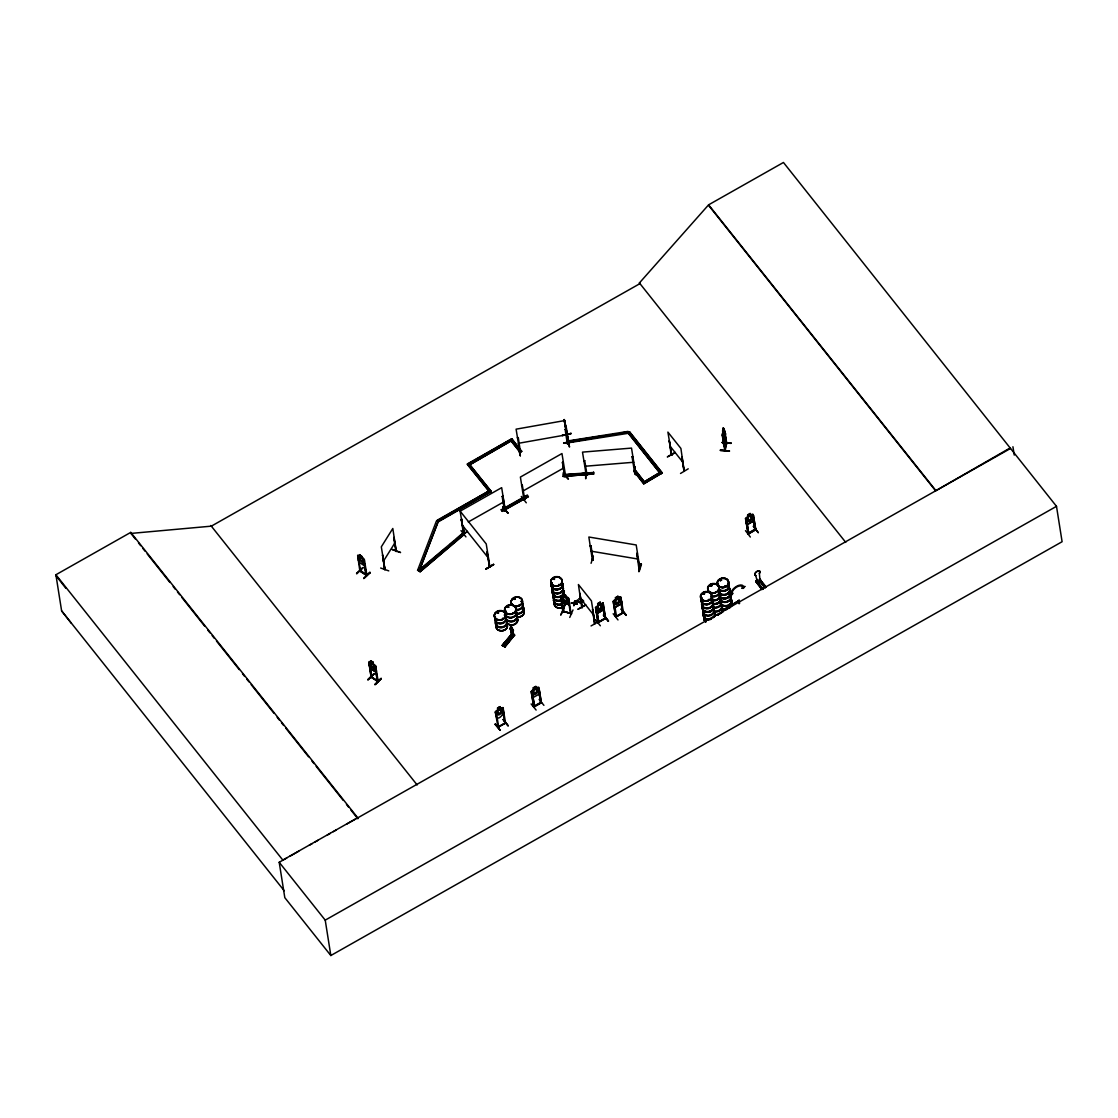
<?xml version="1.0" encoding="UTF-8"?>
<svg xmlns="http://www.w3.org/2000/svg" width="1118" height="1118" viewBox="0 0 1118 1118"><rect width="100%" height="100%" fill="white"/><g stroke="black" fill="none" stroke-linecap="round" stroke-linejoin="round"><path stroke-width="1.5" d="M380.665 568.028L388.771 570.879M724.604 440.157L723.612 429.34C722.941 431.338 723.039 425.301 723.346 429.997M724.115 432.596L723.584 437.515L723.234 435.699M567.05 435.056L568.657 441.764M723.821 440.408L723.639 441.065M573.841 605.635L573.953 603.832L571.857 602.909L573.911 603.538L573.841 605.635L574.428 603.664L576.581 604.083L574.428 603.664M512.994 633.962L512.701 633.137L512.869 634.172L503.058 645.924L502.206 645.463L512.114 633.319M513.162 633.417L503.058 645.924M513.316 633.654L513.539 634.675L513.162 633.864M571.913 603.203L574.023 603.329L574.61 601.344L574.54 603.454L576.581 604.083M364.426 561.376L363.811 560.957L366.69 575.602L359.87 571.06L357.648 555.52L359.884 556.359M360.751 571.214L359.968 571.074M366.131 574.484L360.192 570.264M366.215 574.386L366.187 574.862M366.089 575.197L364.021 560.747M371.637 677.606L369.751 663.226L368.912 663.016L371.162 677.284L368.954 661.632L369.695 661.632M371.987 677.382L368.912 663.016M377.325 681.365L375.243 666.929L377.423 681.03M377.507 680.582L377.688 681.197M378.038 680.988L377.926 681.77M738.607 601.344L738.299 600.548L739.04 603.762M739.333 600.827L726.434 607.954L739.152 600.701M726.798 443.301L724.157 429.032L726.56 443.972L726.798 443.217L726.281 442.616L724.813 450.61L722.424 435.335M726.714 442.784L725.205 450.498M722.913 437.292L722.983 440.338L723.975 431.548M723.723 445.02L722.326 435.335L723.612 428.166M722.396 435.405L722.396 433.91M574.54 603.454L574.61 601.344M723.08 428.124L722.591 434.105L725.121 450.638L725.205 449.366M384.774 568.629L384.578 569.509L382.58 555.031L384.941 569.649L381.322 546.842L392.809 528.479L396.303 551.579L393.983 537.395M497.203 612.692L496.881 612.524M498.041 613.013L498.181 612.203M498.614 612.762L497.971 612.049L498.53 612.943M502.611 618.715L502.667 618.282M508.397 606.934L507.223 607.004M507.558 606.222L508.816 607.116M512.841 613.069L513.33 612.943M515.119 598.941L514.713 598.2M515.3 599.22L514.755 598.34M518.99 605.285L519.674 604.656M519.66 605.145L519.353 604.572M553.284 578.803L554.486 578.97M559.419 584.546L558.567 585.021L559.489 584.742M559.224 585.021L558.832 584.421L559.475 584.854M703.306 593.379L704.41 593.644M704.745 593.686L704.047 593.015M708.253 599.723L709.203 599.849M708.742 599.388L709.203 599.583M710.168 585.664L710.796 586.014M710.196 585.469L711.747 585.133L711.705 586.056M715.925 591.66L715.8 591.813M715.995 591.799L716.135 591.981M720.565 580.591L719.936 580.563M720.369 580.438L721.292 579.907L720.16 580.074M721.557 580.256L720.789 579.515M725.023 586.335L725.931 585.944M725.764 586.517L725.065 586.265M720.411 450.274L729.495 451.043L720.355 450.554M729.467 451.113L720.397 449.911M464.417 532.979L463.467 533.635M505.28 509.85L504.316 510.605L505.029 509.682M523.839 499.606L524.621 498.935M565.401 475.527L564.702 476.492L565.484 476.044L568.461 478.951L563.486 472.83L564.688 475.052M522.288 485.058L521.589 485.45L522.288 485.058L524.775 499.439L523.965 499.886L520.401 477.065L561.963 453.545L565.652 476.254L564.995 476.715L562.452 462.335L563.151 461.93L562.634 462.545M605.76 618.436L604.726 618.673L605.383 617.653M505.476 722.787L497.762 727.161L505.727 722.997L505.476 722.228M497.678 726.644L498.628 726.407M505.043 723.388L505.392 722.27M505.588 723.08L502.96 707.54L503.673 712.32M533.51 706.366L540.455 702.593M533.579 706.883L541.294 702.523L538.848 687.332L536.109 688.269L535.857 686.354L533.3 687.794L533.635 689.596L531.176 691.665L533.803 707.107L531.427 692.685L532.126 692.28L534.628 706.646L532.126 692.28M534.432 706.241L533.524 706.296M541.405 702.803L539.058 688.367L538.359 688.758L540.805 703.18L541.224 702.006M541.461 702.761L533.943 707.037M615.599 616.661L623.551 612.538L615.585 616.731L613.209 601.428L619.931 597.026L620.783 597.124L621.496 601.889M616.535 616.535L614.131 602.141L613.419 602.532L615.669 616.437M623.215 611.853L622.628 612.664M747.886 533.915L755.768 529.247L754.748 529.401L755.111 530.212L752.652 515.789L753.532 515.608L755.74 529.876L748.18 534.138L745.51 518.598M747.97 533.873L755.684 529.499M723.458 431.492L722.857 433.952M723.821 433.952L723.36 436.258L723.863 433.826M723.877 434.93L724.212 433.113M723.919 441.065L724.548 438.605M723.933 444.223C728.601 412.919 721.459 462.461 725.33 440.115M723.5 443.357L724.017 444.349L725.079 438.549M722.703 431.003L723.066 428.264M726.686 443.818L724.157 429.032M723.053 435.74L725.247 450.498M731.116 443.399L722.046 442.574L731.074 443.217M724.716 432.694L723.598 440.967L723.136 440.073M724.674 450.051L726.183 443.58M596.215 612.021L597.403 613.321L603.371 609.869L603.832 607.619M503.24 714.458C505.42 708.882 500.668 719.936 497.189 717.784L496.029 716.554L495.386 711.845L497.887 726.868M531.916 696.346L533.062 697.576L539.072 694.18L539.589 692M613.908 606.194L615.068 607.437L621.021 603.972L621.44 601.833M613.95 606.068L615.11 607.34L621.063 604.041L621.58 601.861M747.369 524.454L753.252 521.128L753.881 519.031M746.209 523.378L747.369 524.608L753.364 521.212L753.839 518.962M724.38 437.781L723.863 436.565M594.469 623.592L592.554 609.198L594.734 623.83L594.79 622.852M671.135 454.537L671.792 455.082M681.77 456.927L683.978 471.041M359.842 570.991L366.956 575.379L364.426 559.992L359.605 554.626L359.898 556.54M360.834 571.256L357.718 555.464M365.963 575.113L366.536 575.546M371.008 676.614L378.177 681.547L375.732 666.188L369.653 661.549M372.056 677.438L371.414 676.432M506.957 641.452L507.963 640.712M591.003 545.752L590.122 545.877L591.003 545.752L593.183 559.657M593.392 556.121L591.059 563.304M593.337 559.922L593.127 560.188M637.47 553.815L636.757 553.438L639.803 567.986M636.757 553.438L638.839 567.874L639.803 567.217M639.72 567.203L638.895 567.581M640.963 563.863L638.685 571.564L641.019 563.877M639.161 571.619L641.466 564.199M365.167 564.632L364.748 566.015L359.437 562.452L358.459 560.132L359.437 562.452M375.983 672.197L370.743 668.564L369.625 666.37L370.673 668.62L375.983 672.197L375.662 666.16M376.039 672.128L376.473 670.856M460.993 530.589L465.94 536.892M568.713 441.82L566.225 427.034M595.363 619.665L600.366 625.787M495.344 724.157L500.221 730.292M617.988 619.931L613.167 613.74M750.346 537.045L745.482 530.659M463.565 534.236L464.319 533.272M502.164 496.448L503.03 496.266L502.164 496.448L504.498 510.87L505.28 510.423L501.675 487.658L460.113 511.178L464.04 534.767L463.816 533.929M520.163 452.315L510.409 440.045L520.163 452.315L521.687 451.448L511.862 438.745L467.268 463.984L490.131 492.507L489.111 490.872L437.152 520.275L438.172 521.91L419.292 570.711L417.587 570.348L436.397 521.1L438.102 521.463L491.263 491.389L468.847 463.565M419.292 570.711L438.102 521.463M512.617 633.235L512.659 634.311L513.064 633.361M560.523 596.173L562.466 602.923L569.062 604.684L569.691 603.105L567.958 597.571L565.96 597.04L567.455 598.046L567.972 601.302L566.784 602.322L564.171 601.624L562.536 599.849L562.019 596.607L563.332 596.397L560.481 596.257L562.871 611.77C560.104 609.771 583.414 617.457 563.738 611.294L563.556 611.42M518.277 437.627L517.452 437.781L518.277 437.627L520.485 452.133L520.527 451.253M568.237 443.077L567.315 443.776L565.121 429.34L565.987 429.452L565.121 429.34M567.259 443.511L568.084 442.77L568.321 443.594L564.241 419.571L564.66 422.786M579.417 602.476L577.545 600.408L575.798 601.386L577.503 600.114L579.417 602.476L577.475 600.785M507.167 606.711L508.397 606.473M502.485 618.506L503.002 618.855M514.14 599.276L514.49 598.2M514.35 599.248L515.314 598.969M553.312 578.621L554.374 578.006M554.64 578.747L554.207 579.459L553.34 578.747M710.601 585.818L711.621 585.231M721.487 580.186L720.299 580.703M725.009 586.125L725.736 585.902M561.376 595.908L567.958 597.571M565.778 595.321L562.927 594.65L565.736 595.391L567.064 604.055M562.466 602.923L569.104 604.6M561.46 597.473L560.579 597.515L561.46 597.473L563.682 611.909M564.38 607.857L560.998 614.83M560.663 614.97L564.031 607.773M568.293 599.318L569.062 599.528L568.293 599.318L570.473 613.824L570.362 612.943M571.228 613.167L571.06 613.992L568.866 598.423L567.888 597.697M573.003 609.953L569.761 617.429M520.261 455.725L518.906 448.388M723.779 434.93L724.115 434.273L724.632 437.529M720.355 613.237L723.667 610.386L730.627 607.395M575.742 601.093L575.057 601.414L576.986 603.846L576.245 601.009M576.063 601.736L576.944 600.562L577.796 601.386M585.972 474.661L586.964 474.535M586.209 474.787L586.95 474.577M400.468 552.474L392.334 549.399M510.591 626.513L510.66 628.106A2.054 0.88 39.8 0 0 510.605 629.783L511.667 634.521L513.33 635.401L513.036 630.943A2.054 0.88 39.8 0 0 512.393 628.903L512.323 629.001A2.054 0.88 39.8 0 1 512.952 631.041L513.33 635.401L511.751 634.423L510.674 629.7A2.054 0.88 39.8 0 1 510.73 628.023L511.261 626.597M383.558 560.998L395.059 542.635M506.929 641.019L507.642 640.628M464.347 534.572L461.301 519.577L462 519.171L461.301 519.996L462.027 520.401M519.604 451.951L520.457 451.56M519.702 451.938L520.499 451.714M520.541 452.077L519.563 451.365L520.485 452.091M567.301 442.952L567.511 443.776M567.357 443.497L568.14 443.664M602.239 602.854L603.147 603.007L595.517 607.409L598.046 622.852L598.857 622.391L596.537 608.234L595.656 608.416L596.537 608.234M565.568 476.296L564.758 476.408M502.932 707.68L495.288 711.873M532.014 690.575L531.12 691.595M613.167 601.526L613.922 600.324M752.176 514.14L745.426 518.626L748.026 516.642L747.704 514.839L750.164 513.372L750.416 515.3L753.141 514.364L755.852 529.708M759.709 579.543L766.249 587.076M498.628 726.448L498.544 726.155M541.475 702.216L540.819 702.635M622.866 612.971L616.507 616.619M671.75 455.096L667.893 432.093L680.904 448.444L684.118 470.846M582.296 607.479L579.781 593.127L582.268 607.577L582.003 606.767M595.042 623.606L591.422 600.869L578.411 584.518L581.737 607.493M496.965 612.343L497.943 611.923M513.735 598.619L513.763 599.346M508.746 607.046L507.628 607.381M515.244 599.15L513.945 599.388M703.334 593.141L703.096 593.896M719.908 579.837L720.886 579.417M725.526 586.601L725.289 585.86M513.316 636.114L511.038 635.01L511.918 633.221M512.24 634.074L502.345 645.282L505.07 646.987L514.518 635.15L512.016 633.836L502.206 645.463L505.043 646.973M503.002 645.897L512.882 633.501M504.218 646.525L514.42 634.549L504.749 646.805M504.358 646.539L514.42 634.549M504.525 646.693L514.518 635.15M523.42 609.771L523.434 609.757A5.758 4.682 -9 0 0 522.413 608.905M563.067 589.591L563.095 589.563A5.758 4.682 -9 0 1 558.371 597.068A5.758 4.682 -9 0 1 553.103 590.472A5.758 4.682 -9 0 0 558.371 597.068A5.758 4.682 -9 0 0 563.025 589.661M729.593 590.989L729.565 591.017A5.744 4.668 -9 0 1 727.049 597.92A5.744 4.668 -9 0 1 719.209 595.461A5.744 4.668 -9 0 0 727.049 597.92A5.744 4.668 -9 0 0 729.537 591.059M586.111 474.87L586.922 474.242L586.866 475.108M634.186 470.93L634.94 470.273L635.22 471.111L631.516 448.094L582.506 452.119L586.223 475.164M286.725 858.037L279.207 862.285L284.81 897.67L330.83 955.527L1062.1 541.713L1056.496 506.328L783.452 162.473L708.602 204.832L639.412 282.952L639.831 283.679L211.33 526.159L130.918 533.426L130.75 532.392L55.9 574.75L61.616 610.875L71.384 623.355M597.962 605.327L596.83 606.585L597.347 609.841L598.829 610.498L601.204 609.128L602.253 606.99L601.736 603.748L600.38 603.902M497.845 709.818L496.658 711.118L497.175 714.374L498.67 715.045L501.06 713.689L502.122 711.579L501.605 708.323L500.235 708.477L499.956 706.73L497.622 708.141M533.677 689.54L532.489 690.854L533.006 694.096L534.502 694.767L536.892 693.426L537.94 691.301L537.423 688.059L536.053 688.199M747.663 514.895L747.299 521.128L748.808 521.799L751.184 520.457L752.246 518.333L751.729 515.077L750.36 515.23M358.417 555.38L363.685 558.916M361.799 556.205L363.294 559.224L363.811 562.48L362.903 563.109L359.437 559.545L359.689 554.724M364.496 560.02L363.588 559.014M356.838 573.744L362.959 567.567M362.917 567.567L356.53 573.576L362.903 567.762M369.946 572.486L363.797 578.467L370.254 572.709M370.771 660.864L373.091 662.317L370.771 660.864L371.106 662.541M374.907 665.084L375.732 666.188M371.148 677.173L377.898 681.701L375.243 666.929M368.074 679.912L374.167 673.944M381.07 678.374L375.033 684.635L381.112 678.402M375.033 684.635L381.154 678.626L375.033 684.37M671.205 454.97L669.263 440.688L671.75 455.152M581.639 606.878L581.975 607.703M508.005 641.592L507.949 640.614M593.225 560.216L592.191 559.503L593.267 559.839M521.281 496.448L526.298 502.807M495.316 723.933L500.277 730.333L495.008 724.38M531.12 703.949L536.109 710.056M504.581 510.814L505.182 510.157M524.538 498.642L523.755 499.648L524.691 498.921M604.67 618.296L597.837 622.544L605.579 618.17M598.717 622.46L598.521 621.664L598.102 622.251M605.537 617.988L604.81 618.366M420.019 571.801L418.705 570.362L462.838 533.16L464.082 534.152L420.019 571.801L464.152 534.6L463.383 533.216L464.249 532.769M418.775 570.809L446.04 547.834M449.925 544.55L453.824 541.266M456.424 539.072L462.838 533.16M748.794 533.761L746.433 519.311L745.734 519.716L748.249 534.069M384.955 569.607L382.58 555.031M576.455 601.121L577.265 600.897M498.684 727.035L496.308 712.557L495.595 712.949L496.308 712.557M497.091 612.175L498.167 611.979M497.342 613.209L498.335 613.013M710.405 585.133L711.258 584.868M592.274 559.238L593.155 559.349M723.612 428.264L724.799 434.595M598.102 605.844L600.464 604.475M598.605 609.1L600.981 607.731M597.403 613.321L603.371 609.869M762.406 589.326L755.726 580.745L762.895 588.92M757.319 581.905L760.002 580.549L759.36 573.282A3.075 1.621 -39.2 0 0 758.954 570.781A3.075 1.621 -39.2 0 0 755.307 572.891A3.075 1.621 -39.2 0 0 755.712 575.393L757.417 582.031M760.967 580.172L761.106 581.094L757.249 583.344L757.096 582.422L760.785 581.094L759.597 578.509M726.602 608.164L739.264 600.408M726.434 607.954L739.291 600.492M467.464 531.497L459.68 535.927M467.436 531.469L463.523 534.264L461.301 519.577M463.97 534.25L463.732 533.412M508.131 513.05L502.765 506.915L507.684 513.022M486.875 552.152L489.614 566.924L487.141 551.999M493.695 564.674L485.869 569.076L493.583 564.324M605.076 618.813L602.56 604.461L603.259 604.069L605.663 618.464L598.074 622.782L595.615 607.381M605.104 618.855L602.728 604.684L603.427 604.279M603.636 614.984L608.569 621.077L603.594 614.97M675.174 452.385L667.306 456.941L675.23 452.678M688.241 468.805L680.513 473.473M585.72 605.02L577.838 609.352L585.608 604.922M591.045 625.94L598.829 621.524M489.74 492.241L467.338 464.417L511.862 438.745M520.094 451.868L521.617 451.015M491.263 491.389L438.172 521.91L437.222 520.722L489.111 490.872M468.288 521.98L503.911 501.814M522.637 491.221L564.213 467.701M567.455 442.476L629.755 431.995L662.261 472.872L643.716 483.856L633.892 471.153L635.415 470.287L645.24 482.99M629.755 431.995L628.302 433.295L567.525 442.924L567.217 441.037L628.009 431.408L628.302 433.295L660.822 474.172L628.232 432.848M501.367 509.724L527.347 495.022L528.367 496.658L502.387 511.359L501.367 509.724L502.387 511.359M501.437 510.171L525.963 496.28M502.317 510.912L528.367 496.658M633.962 471.586L635.415 470.287M645.701 481.006L659.802 472.537L644.289 481.802M643.716 483.856L662.261 472.872M571.857 602.909L574.023 603.329M579.725 598.451L579.222 599.066L579.725 598.451C588.585 601.791 575.98 604.013 581.444 601.624M576.986 603.846L576.022 601.442M581.989 601.316L583.372 600.534M580.116 602.7L581.5 601.917L579.18 598.773M580.41 603.077L583.722 601.204M745.902 519.926L746.433 519.311M752.819 515.999L753.532 515.608M615.725 599.472L615.305 597.655L617.919 596.271L618.184 598.004M622.516 612.818L620.35 598.619L621.063 598.214L622.684 613.027M613.6 602.742L614.131 602.141M748.669 532.909L748.026 533.635M747.942 533.272L755.475 528.982M621.412 609.1L626.332 615.249L621.454 609.114M758.2 532.671L753.28 526.243L758.311 532.573M496.154 710.81L497.901 709.888L497.468 708.071L500.026 706.618L500.361 708.435M533.454 687.877L535.843 686.522M531.972 690.533L537.926 687.165M500.291 708.533L503.016 707.61M502.527 709.036L503.393 708.854L502.527 709.036L504.861 723.444M531.595 692.894L532.294 692.489M538.527 688.967L539.225 688.576M539.128 699.407L543.921 705.346M505.643 723.011L498.111 727.315M508.075 725.917L503.156 719.489L508.033 725.624M730.403 605.649L733.045 604.81L723.486 609.478L722.913 611.798M708.7 205.488L935.626 490.83L1010.379 447.801M130.75 532.392L357.676 817.733L282.826 860.091L55.9 574.75M289.73 856.332L298.73 851.231M309.253 845.292L312.257 843.587M315.262 841.882L318.267 840.191M327.267 835.09L330.271 833.385M333.276 831.694L336.28 829.989M346.804 824.036L355.803 818.935M357.313 818.096L1010.49 448.472M724.031 610.596L727.385 609.226M721.725 612.748L720.872 613.237A5.73 4.654 -9 0 0 721.599 607.409A5.73 4.654 -9 0 0 725.135 609.31A5.744 4.668 -9 0 1 721.557 607.437A5.744 4.668 -9 0 1 720.956 613.111A5.772 4.696 -9 0 0 721.655 607.465M330.83 955.527L325.226 920.142L1056.496 506.328M520.247 455.487L518.445 448.444M605.369 618.198L603.091 602.951M498.041 612.888L497.454 612.874M710.769 585.231L711.286 585.007M710.223 585.594L711.314 586.279L711.845 585.287M703.474 593.043L703.194 594.063L704.382 594.119M616.563 616.088L615.864 616.367M560.579 596.313L561.432 595.978M524.035 499.285L524.733 499.005M615.948 616.884L623.467 612.58L621.063 598.214M540.805 703.138L538.359 688.758M585.734 470.971L585.706 478.811L585.692 471.223M502.876 507.125L507.754 513.022M603.315 615.124L608.136 621.328M759.974 579.515L765.998 587.104M626.01 615.403L620.979 609.072M634.158 470.357L634.395 471.251L632.047 456.773L632.872 456.703L632.047 456.773M634.395 471.223L634.199 470.412M635.038 471.167L634.297 471.181M562.214 435.461L571.242 433.56M562.242 435.601L571.214 433.365L562.186 435.279M564.073 443.315C592.68 437.515 544.368 446.627 573.101 441.414M565.512 425.539L565.247 423.764M565.512 425.329L568.279 441.889M565.428 426.727L566.63 432.386L566.616 431.366M684.202 471.363L682.036 456.773M567.581 439.779L569.523 447.06L567.706 439.709M567.413 443.762L568.224 443.608M513.903 634.954L514.699 635.387M564.576 420.592L516.097 429.172L519.856 452.217M518.333 443.329L566.812 434.748M570.669 440.939L602.756 435.866M606.124 435.335L609.506 434.79M612.888 434.259L616.256 433.728M619.638 433.183L628.078 431.855M357.648 555.52L358.459 555.464M584.7 460.644L583.889 460.979L584.7 460.644L587.048 475.052M586.056 475.178L586.95 475.066M635.415 474.731L634.982 466.933L635.415 474.437M584.756 466.276L633.752 462.251M593.602 472.034L593.728 473.948L563.109 476.45L562.969 474.549L593.672 472.481M568.154 474.577L576.65 473.878M581.765 473.459L590.262 472.76M507.488 641.648L508.173 640.824M639.608 568L639.021 567.05L638.937 567.874M507.865 607.158L507.418 607.381M489.516 566.169L489.88 566.77L486.232 543.949L460.211 511.247M489.516 566.854L488.985 565.736L489.866 566.588M723.486 443.455L723.919 444.335M722.731 432.317L722.619 430.43M724.73 435.168L724.604 432.75M722.004 442.407L731.186 443.119M565.54 602.56L565.722 602.784A5.744 4.668 -9 0 1 559.349 607.982A5.744 4.668 -9 0 1 554.318 602.532A5.73 4.654 -9 0 0 559.349 607.968A5.73 4.654 -9 0 0 565.582 602.812L565.54 602.728M639.734 567.623L638.741 567.315M591.087 551.174L638.434 559.112M371.19 662.639L370.156 662.471L370.673 665.713L374.139 669.291L375.047 668.648L373.035 662.317M619.847 597.04L620.839 597.18M419.222 570.278L417.587 570.348M748.627 533.454L746.6 519.521M563.43 596.97L566.057 597.669M563.947 600.226L566.574 600.925M571.298 613.656L562.843 611.406L563.654 611.057M592.386 560.062L588.851 537.017L636.198 544.969L639.775 567.692M574.498 603.161L576.525 603.79M400.482 552.502L392.222 549.609M512.198 633.808L514.224 634.437M508.355 642.557L505.853 641.229M504.008 643.451L506.482 644.653M511.192 626.695L512.058 627.561M370.268 572.751L369.848 572.192L363.895 578.495M371.497 676.949L377.367 680.666M739.026 600.087L739.585 603.454M462.908 533.607L464.152 534.6M418.705 570.362L419.949 571.354M489.349 566.323L489.391 565.68M635.08 467.142L635.429 474.451M596.285 611.965L597.459 613.223M746.251 523.252L747.425 524.51M759.36 573.282L759.457 573.408A3.075 1.621 -39.2 0 0 759.066 570.907A3.075 1.621 -39.2 0 0 755.419 573.017A3.075 1.621 -39.2 0 0 755.81 575.518L755.712 575.393M759.415 579.417L765.76 587.355M759.318 579.893L765.662 587.397M759.22 579.949L765.425 587.565M760.002 581.248L765.159 587.579M759.737 581.5L765.005 587.802M757.068 579.306L757.193 580.703M763.161 588.893L756.634 581.234L762.658 589.172M755.726 580.745L762.588 589.214M762.141 589.354L755.88 581.667L761.903 589.605M600.45 603.79L600.17 602.057L597.641 603.524L599.108 612.231M708.602 204.832L935.528 490.159M845.753 542.398L639.412 282.952L639.929 283.623M670.143 446.236L683.14 462.6M629.825 432.442L662.331 473.319M635.485 470.734L644.15 481.634M633.892 471.153L643.647 483.409M511.932 439.192L521.687 451.448M615.627 599.458L614.481 600.701L614.998 603.958L616.493 604.628L618.883 603.273L619.945 601.163L619.428 597.906L618.058 598.046L617.863 596.201M580.661 598.675L593.658 615.026M579.767 598.759L582.045 601.61M469.923 464.906L491.333 491.836M575.015 601.121L576.944 603.552M462.461 525.404L488.468 558.106M533.356 687.863L533.719 689.61M503.212 719.489L508.089 725.624M210.799 525.488L417.14 784.948M130.918 533.426L135.25 538.876M138.506 542.957L140.672 545.682M142.838 548.407L145.005 551.132M147.171 553.857L169.908 582.464M173.164 586.545L175.33 589.27M177.496 591.995L179.663 594.72M181.829 597.445L204.58 626.052M207.822 630.133L209.988 632.858M212.154 635.583L214.321 638.308M216.487 641.033L239.238 669.626M242.494 673.721L244.66 676.446M246.826 679.171L248.993 681.882M251.159 684.607L273.91 713.214M277.152 717.295L279.318 720.02M281.484 722.745L283.651 725.47M285.817 728.195L308.568 756.802M311.81 760.883L313.976 763.608M316.142 766.333L343.226 800.39M346.482 804.471L348.648 807.196M350.814 809.921L357.844 818.767L357.676 817.733M279.207 862.285L325.226 920.142M61.616 610.875L284.21 890.753M56.068 575.784L65.822 588.264M485.897 569.076L493.611 564.366L485.869 569.076M564.143 419.599L566.924 434.692M724.171 445.789L723.737 444.922L724.171 445.9M395.87 551.412L393.969 538.988M512.142 627.464L512.323 629.001M567.441 436.845L568.461 441.107M566.728 435.126L568.168 441.331M564.324 419.641L564.911 422.492M565.149 423.764L565.61 425.343M564.38 421.248L565.498 425.958M565.233 425.343L566.728 432.359L566.519 431.38M573.017 441.023L564.003 442.966M518.85 448.108L520.345 455.767M1012.922 446.739L1014.25 455.096M752.652 515.789L754.985 530.212M756.034 580.563L756.145 581.304M723.416 432.331L723.108 433.812M723.863 435.503L724.38 438.759M722.773 610.582L723.011 611.798M593.728 473.948L563.109 476.45M600.1 602.155L601.484 610.861M596.355 608.024L598.605 622.167M567.986 478.909L563.095 473.096M562.452 462.335L564.618 476.534M562.955 594.566L564.436 603.357M535.396 686.983L533.873 687.849M502.862 496.057L505.252 510.521M505.825 645.435L503.352 644.234M499.578 707.261L498.041 708.127M463.257 526.201L464.389 533.649M363.811 560.957L366.061 575.225M372.699 662.359L371.344 661.451M370.841 660.794L371.134 662.708M563.123 587.439A5.758 4.682 -9 0 1 557.099 593.812A5.758 4.682 -9 0 1 552.585 587.16M561.557 585.455A5.758 4.682 -9 0 1 562.508 586.349M563.165 587.188A5.842 4.752 -9 0 1 557.812 593.63A5.842 4.752 -9 0 1 551.943 588.11M561.571 585.175A5.842 4.752 -9 0 1 562.536 586.084M561.921 582.185A5.842 4.752 -9 0 1 557.197 589.717A5.842 4.752 -9 0 1 551.859 583.009M561.446 584.812A5.744 4.668 -9 0 1 559.224 592.847A5.744 4.668 -9 0 1 551.971 587.691M561.879 582.45A5.744 4.668 -9 0 1 557.225 589.871A5.744 4.668 -9 0 1 551.971 583.261M563.137 586.978A5.842 4.752 -9 0 1 557.784 593.42A5.842 4.752 -9 0 1 551.915 587.9M561.543 584.98A5.842 4.752 -9 0 1 562.508 585.888M561.893 581.975A5.842 4.752 -9 0 1 557.169 589.521A5.842 4.752 -9 0 1 551.817 582.799M561.781 581.793A5.758 4.682 -9 0 1 557.127 589.228A5.758 4.682 -9 0 1 551.859 582.604M562.955 589.424A5.73 4.654 -9 0 1 558.329 596.816A5.73 4.654 -9 0 1 553.089 590.22M561.823 600.142A5.744 4.668 -9 0 1 554.891 599.961A5.744 4.668 -9 0 1 553.731 594.399M564.269 594.664A5.744 4.668 -9 0 1 564.506 595.852M563.5 602.56A5.744 4.668 -9 0 1 556.624 603.86A5.744 4.668 -9 0 1 553.731 598.815M563.598 602.826A5.842 4.752 -9 0 1 555.967 603.86A5.842 4.752 -9 0 1 554.207 597.837M561.809 599.779A5.842 4.752 -9 0 1 554.766 599.597A5.842 4.752 -9 0 1 553.592 593.938M564.283 594.203A5.842 4.752 -9 0 1 564.534 595.419L564.66 595.684A5.842 4.752 -9 0 0 564.311 594.413M561.725 599.5A5.758 4.682 -9 0 1 554.78 599.318A5.758 4.682 -9 0 1 553.62 593.742M564.171 594.007A5.758 4.682 -9 0 1 564.422 595.209M561.837 599.975A5.842 4.752 -9 0 1 554.794 599.793A5.842 4.752 -9 0 1 553.62 594.133M565.652 603.035A5.758 4.682 -9 0 1 558.637 608.15A5.758 4.682 -9 0 1 554.863 601.568M563.612 603.217A5.758 4.682 -9 0 1 556.722 604.531A5.758 4.682 -9 0 1 553.815 599.472M563.626 603.035A5.842 4.752 -9 0 1 556.652 604.363A5.842 4.752 -9 0 1 553.703 599.234M712.893 602.336A5.758 4.682 -9 0 1 708.365 608.583A5.758 4.682 -9 0 1 701.685 604.475M711.327 600.352A5.758 4.682 -9 0 1 712.278 601.246M712.935 602.085A5.842 4.752 -9 0 1 708.337 608.43A5.842 4.752 -9 0 1 701.573 604.251M711.341 600.073A5.842 4.752 -9 0 1 712.306 600.981M712.795 604.531A5.758 4.682 -9 0 1 708.141 611.965A5.758 4.682 -9 0 1 702.873 605.341M702.845 605.117A5.744 4.668 -9 0 0 708.099 611.728A5.744 4.668 -9 0 0 712.753 604.307A5.73 4.654 -9 0 1 708.099 611.714A5.73 4.654 -9 0 1 702.859 605.131M711.691 597.082A5.842 4.752 -9 0 1 706.967 604.614A5.842 4.752 -9 0 1 701.629 597.906M712.781 601.68A5.744 4.668 -9 0 1 707.512 608.024A5.744 4.668 -9 0 1 701.741 602.588M711.216 599.709A5.744 4.668 -9 0 1 712.166 600.604M711.649 597.347A5.744 4.668 -9 0 1 706.995 604.768A5.744 4.668 -9 0 1 701.741 598.158M711.663 596.872A5.842 4.752 -9 0 1 706.939 604.419A5.842 4.752 -9 0 1 701.587 597.697M711.551 596.691A5.758 4.682 -9 0 1 706.897 604.125A5.758 4.682 -9 0 1 701.629 597.501M714.039 612.385A5.758 4.682 -9 0 1 714.248 617.066M707.89 619.777A5.758 4.682 -9 0 1 703.585 614.369M714.067 612.119A5.842 4.752 -9 0 1 714.276 616.87M710.852 619.372A5.842 4.752 -9 0 1 704.661 618.17A5.842 4.752 -9 0 1 704.005 612.943M714.081 609.31A5.842 4.752 -9 0 1 708.728 615.752A5.842 4.752 -9 0 1 702.859 610.232M712.487 607.298A5.842 4.752 -9 0 1 713.452 608.206M713.927 611.728A5.744 4.668 -9 0 1 713.256 617.457M712.11 618.296A5.744 4.668 -9 0 1 705.178 618.114A5.744 4.668 -9 0 1 704.019 612.538M714.025 609.562A5.744 4.668 -9 0 1 708.015 615.92A5.744 4.668 -9 0 1 703.501 609.296M712.459 607.591A5.744 4.668 -9 0 1 713.41 608.485M714.039 611.909A5.842 4.752 -9 0 1 713.368 617.723M710.81 619.176A5.842 4.752 -9 0 1 704.633 617.974A5.842 4.752 -9 0 1 703.977 612.734M712.362 606.92A5.758 4.682 -9 0 1 710.14 614.984A5.758 4.682 -9 0 1 702.873 609.813M705.793 622.041A5.744 4.668 -9 0 1 704.647 616.465M522.847 606.543A5.758 4.682 -9 0 1 522.19 612.273A5.758 4.682 -9 0 1 515.3 613.586M522.875 606.277A5.842 4.752 -9 0 1 522.693 611.574A5.842 4.752 -9 0 1 516.642 613.782M523.993 610.889A5.758 4.682 -9 0 1 517.215 617.206M521.295 601.456A5.842 4.752 -9 0 1 522.469 607.13A5.842 4.752 -9 0 1 516.027 609.869M522.735 605.886A5.744 4.668 -9 0 1 522.539 611.113A5.744 4.668 -9 0 1 516.6 613.279M522.847 603.72A5.744 4.668 -9 0 1 516.083 610.023M521.268 601.75A5.744 4.668 -9 0 1 522.218 602.644M521.17 601.079A5.758 4.682 -9 0 1 522.33 606.669A5.758 4.682 -9 0 1 515.985 609.38M506.063 620.266A5.744 4.668 -9 0 1 502.164 627.589A5.744 4.668 -9 0 1 495.637 622.251M506.105 619.987A5.842 4.752 -9 0 1 501.381 627.533A5.842 4.752 -9 0 1 496.043 620.825M504.525 615.179A5.842 4.752 -9 0 1 502.261 623.341A5.842 4.752 -9 0 1 494.897 618.1M505.965 619.61A5.744 4.668 -9 0 1 501.311 627.03A5.744 4.668 -9 0 1 496.057 620.42M506.063 617.443A5.744 4.668 -9 0 1 500.053 623.802A5.744 4.668 -9 0 1 495.54 617.164M504.498 615.459A5.744 4.668 -9 0 1 505.448 616.353M504.386 614.816A5.744 4.668 -9 0 1 502.164 622.852A5.744 4.668 -9 0 1 494.911 617.695M507.195 624.613A5.744 4.668 -9 0 1 501.185 630.971A5.744 4.668 -9 0 1 496.671 624.347M516.362 614.439A5.758 4.682 -9 0 1 514.532 621.021A5.758 4.682 -9 0 1 506.636 619.945M516.362 613.978A5.842 4.752 -9 0 1 513.847 620.965A5.842 4.752 -9 0 1 505.867 618.45M516.879 617.709A5.758 4.682 -9 0 1 515.063 624.291A5.758 4.682 -9 0 1 507.153 623.215M516.823 617.499A5.744 4.668 -9 0 1 515.021 624.054A5.744 4.668 -9 0 1 507.125 622.992A5.73 4.654 -9 0 0 515.007 624.04A5.73 4.654 -9 0 0 516.809 617.513M515.775 610.274A5.842 4.752 -9 0 1 513.26 617.262A5.744 4.668 -9 0 1 505.406 614.942M505.28 614.746A5.842 4.752 -9 0 0 513.26 617.262A5.744 4.668 -9 0 0 515.733 610.54M505.029 613.53A5.842 4.752 -9 0 1 505.699 611.099M516.236 613.796A5.744 4.668 -9 0 1 513.763 620.686A5.744 4.668 -9 0 1 505.923 618.198M505.154 613.754A5.744 4.668 -9 0 1 505.825 611.35M516.25 610.959A5.758 4.682 -9 0 1 512.449 617.038A5.758 4.682 -9 0 1 505.294 614.299M505.043 613.097A5.758 4.682 -9 0 1 505.713 610.694M713.242 600.604A5.758 4.682 -9 0 0 719.195 598.437A5.758 4.682 -9 0 0 719.391 593.211A5.744 4.668 -9 0 0 727.804 593.938A5.744 4.668 -9 0 0 728.056 586.866M719.419 592.945A5.842 4.752 -9 0 1 718.748 598.759A5.842 4.752 -9 0 1 711.761 600.087M712.362 603.566A5.758 4.682 -9 0 0 719.726 601.75A5.772 4.696 -9 0 0 718.986 595.74A5.758 4.682 -9 0 1 719.726 601.75A5.772 4.696 -9 0 1 712.376 603.692M729.481 590.821A5.73 4.654 -9 0 1 727.664 597.361A5.73 4.654 -9 0 1 719.81 596.285A5.744 4.668 -9 0 1 719.195 601.987A5.744 4.668 -9 0 1 712.32 603.301M718.804 589.032A5.842 4.752 -9 0 1 718.133 594.846A5.842 4.752 -9 0 1 711.146 596.173M708.057 592.302A5.842 4.752 -9 0 1 708.211 591.059M711.747 599.583A5.744 4.668 -9 0 0 718.608 598.284A5.744 4.668 -9 0 0 719.279 592.554A5.744 4.668 -9 0 0 727.706 593.281A5.744 4.668 -9 0 0 727.958 586.209M718.762 589.312A5.744 4.668 -9 0 1 718.091 595.028A5.744 4.668 -9 0 1 711.23 596.341M708.183 592.526A5.744 4.668 -9 0 1 708.337 591.296M711.118 595.698A5.758 4.682 -9 0 0 718.008 594.385A5.758 4.682 -9 0 0 718.664 588.641A5.744 4.668 -9 0 0 726.476 589.759A5.744 4.668 -9 0 0 728.293 583.205M708.071 591.869A5.758 4.682 -9 0 1 708.211 590.639M719.838 596.271A5.73 4.654 -9 0 1 719.181 601.973A5.73 4.654 -9 0 1 712.334 603.273M713.605 611.378A5.744 4.668 -9 0 0 720.481 610.065A5.744 4.668 -9 0 0 721.138 604.349A5.744 4.668 -9 0 0 728.964 605.453A5.744 4.668 -9 0 0 730.781 598.899M721.18 604.069A5.842 4.752 -9 0 1 720.509 609.883A5.842 4.752 -9 0 1 713.522 611.225M720.998 613.335A5.744 4.668 -9 0 0 721.655 607.605A5.744 4.668 -9 0 0 725.163 609.548M715.52 614.998A5.744 4.668 -9 0 0 718.483 614.746A5.772 4.696 -9 0 1 715.492 614.886M719.81 613.964A5.744 4.668 -9 0 1 715.492 614.774A5.73 4.654 -9 0 0 719.796 613.936M720.09 602.798A5.744 4.668 -9 0 1 720.844 608.919A5.744 4.668 -9 0 1 713.508 610.721M720.523 600.436A5.744 4.668 -9 0 1 719.866 606.166A5.744 4.668 -9 0 1 712.991 607.465M720.565 600.17A5.842 4.752 -9 0 1 719.894 605.984A5.842 4.752 -9 0 1 712.907 607.312M720.425 599.779A5.744 4.668 -9 0 1 719.754 605.509A5.744 4.668 -9 0 1 712.879 606.822M728.084 586.587A5.842 4.752 -9 0 1 727.832 593.756A5.842 4.752 -9 0 1 719.195 593.071M728.433 583.582A5.842 4.752 -9 0 1 726.588 590.248A5.842 4.752 -9 0 1 718.581 589.158M717.84 585.608A5.842 4.752 -9 0 1 718.371 584.407M728.391 583.862A5.744 4.668 -9 0 1 726.574 590.416A5.744 4.668 -9 0 1 718.692 589.34M717.966 585.846A5.744 4.668 -9 0 1 718.483 584.672M728.056 586.377A5.842 4.752 -9 0 1 727.79 593.56A5.842 4.752 -9 0 1 719.167 592.861M728.405 583.386A5.842 4.752 -9 0 1 726.56 590.052A5.842 4.752 -9 0 1 718.539 588.962M717.812 585.399A5.842 4.752 -9 0 1 718.343 584.211M717.868 585.189A5.744 4.668 -9 0 1 718.385 584.015M730.823 598.619A5.842 4.752 -9 0 1 728.978 605.285A5.842 4.752 -9 0 1 720.956 604.195M731.913 603.245A5.744 4.668 -9 0 1 732.024 605.663M730.347 601.26A5.744 4.668 -9 0 1 731.298 602.155M731.983 605.453A5.744 4.668 -9 0 0 731.885 603.021A5.73 4.654 -9 0 1 732.108 604.223M729.229 593.812A5.842 4.752 -9 0 1 729.523 600.534A5.842 4.752 -9 0 1 721.306 601.204M730.669 598.242A5.744 4.668 -9 0 1 728.195 605.131A5.744 4.668 -9 0 1 720.341 602.644M730.781 596.076A5.744 4.668 -9 0 1 727.678 601.875A5.744 4.668 -9 0 1 720.453 600.478M729.202 594.091A5.744 4.668 -9 0 1 730.152 594.986M730.781 598.423A5.842 4.752 -9 0 1 728.936 605.09A5.842 4.752 -9 0 1 720.928 604M729.202 593.602A5.842 4.752 -9 0 1 728.936 600.785A5.842 4.752 -9 0 1 720.313 600.1M729.104 593.434A5.744 4.668 -9 0 1 728.838 600.506A5.744 4.668 -9 0 1 720.355 599.821M729.593 591.394A5.744 4.668 -9 0 1 727.776 597.948A5.744 4.668 -9 0 1 719.88 596.886A5.73 4.654 -9 0 1 719.279 602.546A5.73 4.654 -9 0 1 712.432 603.86A5.744 4.668 -9 0 0 719.293 602.56A5.744 4.668 -9 0 0 719.95 596.844A5.73 4.654 -9 0 0 727.762 597.934A5.73 4.654 -9 0 0 729.565 591.408M724.324 437.208L723.863 439.514L723.346 430.57L724.324 437.208M744.812 586.447L743.414 588.375L741.681 588.25L742.771 587.621A6.47 3.41 -39.1 0 0 736.748 587.034A6.47 3.41 -39.1 0 0 731.899 593.882L732.975 593.267L731.465 595.251L729.635 595.181L730.711 594.566A7.756 4.081 -39.1 0 1 736.524 586.349A7.756 4.081 -39.1 0 1 743.736 587.062L744.812 586.447M373.873 673.763L367.766 679.744L373.845 673.777M599.723 602.686L598.284 604.153L599.723 602.686M511.289 440.799L469.798 464.753L511.289 440.799M749.703 514.014L748.263 515.468L749.703 514.014M750.457 515.803L748.068 517.159L748.585 520.401L750.975 519.059L750.457 515.803M617.402 596.844L615.962 598.284L617.402 596.844M618.156 598.633L615.766 599.975L616.284 603.231L618.659 601.875L618.156 598.633M500.319 709.05L497.943 710.405L498.446 713.647L500.836 712.306L500.319 709.05M536.151 688.772L533.761 690.127L534.278 693.384L536.668 692.028L536.151 688.772M564.688 420.536L564.534 421.262L564.688 420.536M565.261 595.517L563.584 595.069L565.261 595.517M509.305 641.257L506.817 639.929L509.305 641.257M507.46 643.479L504.959 642.151L507.474 643.605M361.463 556.177L360.108 555.269L361.463 556.177M362.162 558.469L360.052 557.057L360.569 560.3L362.679 561.725L362.162 558.469M373.398 664.637L371.288 663.226L371.805 666.468L373.915 667.893L373.398 664.637M553.717 585.553A5.758 4.682 -9 0 0 562.13 580.787A5.758 4.682 -9 0 0 553.368 577.433A5.758 4.682 -9 0 0 553.717 585.553M553.773 585.888A5.744 4.668 -9 0 0 562.172 581.136A5.744 4.668 -9 0 0 553.424 577.782A5.744 4.668 -9 0 0 553.773 585.888A5.73 4.654 -9 0 0 562.158 581.136A5.73 4.654 -9 0 0 553.438 577.796A5.73 4.654 -9 0 0 553.787 585.874M559.168 597.305A5.744 4.668 -9 0 0 563.067 589.983A5.73 4.654 -9 0 1 559.168 597.291A5.744 4.668 -9 0 1 552.641 591.967A5.73 4.654 -9 0 0 559.168 597.291M703.488 600.45A5.758 4.682 -9 0 0 711.9 595.684A5.758 4.682 -9 0 0 703.124 592.33A5.758 4.682 -9 0 0 703.488 600.45M703.543 600.785A5.744 4.668 -9 0 0 711.942 596.034A5.744 4.668 -9 0 0 703.194 592.68A5.744 4.668 -9 0 0 703.543 600.785M703.557 600.771A5.73 4.654 -9 0 0 711.928 596.034A5.73 4.654 -9 0 0 703.208 592.694A5.73 4.654 -9 0 0 703.557 600.771M708.938 612.203A5.744 4.668 -9 0 0 712.837 604.88A5.73 4.654 -9 0 1 708.938 612.189A5.73 4.654 -9 0 1 702.439 606.878A5.744 4.668 -9 0 0 708.938 612.203M704.606 616.256A5.744 4.668 -9 0 0 705.765 621.818A5.73 4.654 -9 0 1 704.633 616.256M514.056 605.746A5.758 4.682 -9 0 0 522.483 600.981A5.758 4.682 -9 0 0 513.707 597.627A5.758 4.682 -9 0 0 514.056 605.746M517.187 616.982A5.744 4.668 -9 0 0 523.937 610.68A5.73 4.654 -9 0 1 517.187 616.968M523.322 609.589A5.744 4.668 -9 0 0 522.372 608.695A5.73 4.654 -9 0 1 523.308 609.603M514.112 606.082A5.744 4.668 -9 0 0 522.511 601.316A5.744 4.668 -9 0 0 513.763 597.976A5.744 4.668 -9 0 0 514.112 606.082A5.73 4.654 -9 0 0 522.497 601.316A5.73 4.654 -9 0 0 513.777 597.99A5.73 4.654 -9 0 0 514.126 606.054M497.286 619.456A5.744 4.668 -9 0 0 505.685 614.704A5.744 4.668 -9 0 0 496.937 611.35A5.744 4.668 -9 0 0 497.286 619.456M497.342 619.791A5.744 4.668 -9 0 0 505.741 615.04A5.744 4.668 -9 0 0 496.993 611.686A5.744 4.668 -9 0 0 497.342 619.791A5.73 4.654 -9 0 0 505.713 615.04A5.73 4.654 -9 0 0 497.007 611.7A5.73 4.654 -9 0 0 497.356 619.777M501.157 630.762A5.744 4.668 -9 0 0 507.167 624.389A5.73 4.654 -9 0 1 501.157 630.734A5.744 4.668 -9 0 1 496.644 624.124A5.73 4.654 -9 0 0 501.157 630.734M507.558 613.642A5.758 4.682 -9 0 0 515.985 608.877A5.758 4.682 -9 0 0 507.209 605.523A5.758 4.682 -9 0 0 507.558 613.642M507.628 613.978A5.744 4.668 -9 0 0 516.027 609.226A5.744 4.668 -9 0 0 507.279 605.872A5.744 4.668 -9 0 0 507.628 613.978A5.73 4.654 -9 0 0 515.999 609.226A5.73 4.654 -9 0 0 507.279 605.886A5.73 4.654 -9 0 0 507.642 613.95M710.601 592.428A5.758 4.682 -9 0 0 719.014 587.663A5.758 4.682 -9 0 0 710.251 584.309A5.758 4.682 -9 0 0 710.601 592.428M710.657 592.736A5.744 4.668 -9 0 0 719.056 587.984A5.744 4.668 -9 0 0 710.307 584.644A5.744 4.668 -9 0 0 710.657 592.736A5.73 4.654 -9 0 0 719.028 587.984A5.73 4.654 -9 0 0 710.321 584.658A5.73 4.654 -9 0 0 710.671 592.722M720.23 586.95A5.744 4.668 -9 0 0 728.643 582.198A5.744 4.668 -9 0 0 719.88 578.844A5.744 4.668 -9 0 0 720.23 586.95M720.285 587.285A5.744 4.668 -9 0 0 728.698 582.534A5.744 4.668 -9 0 0 719.936 579.194A5.744 4.668 -9 0 0 720.285 587.285A5.73 4.654 -9 0 0 728.67 582.534A5.73 4.654 -9 0 0 719.95 579.208A5.73 4.654 -9 0 0 720.299 587.271M720.244 587.118A5.772 4.696 -9 0 0 728.684 582.338A5.772 4.696 -9 0 0 719.894 578.984A5.772 4.696 -9 0 0 720.244 587.118M731.256 601.945A5.744 4.668 -9 0 0 730.306 601.051A5.73 4.654 -9 0 1 731.242 601.959"/></g></svg>
